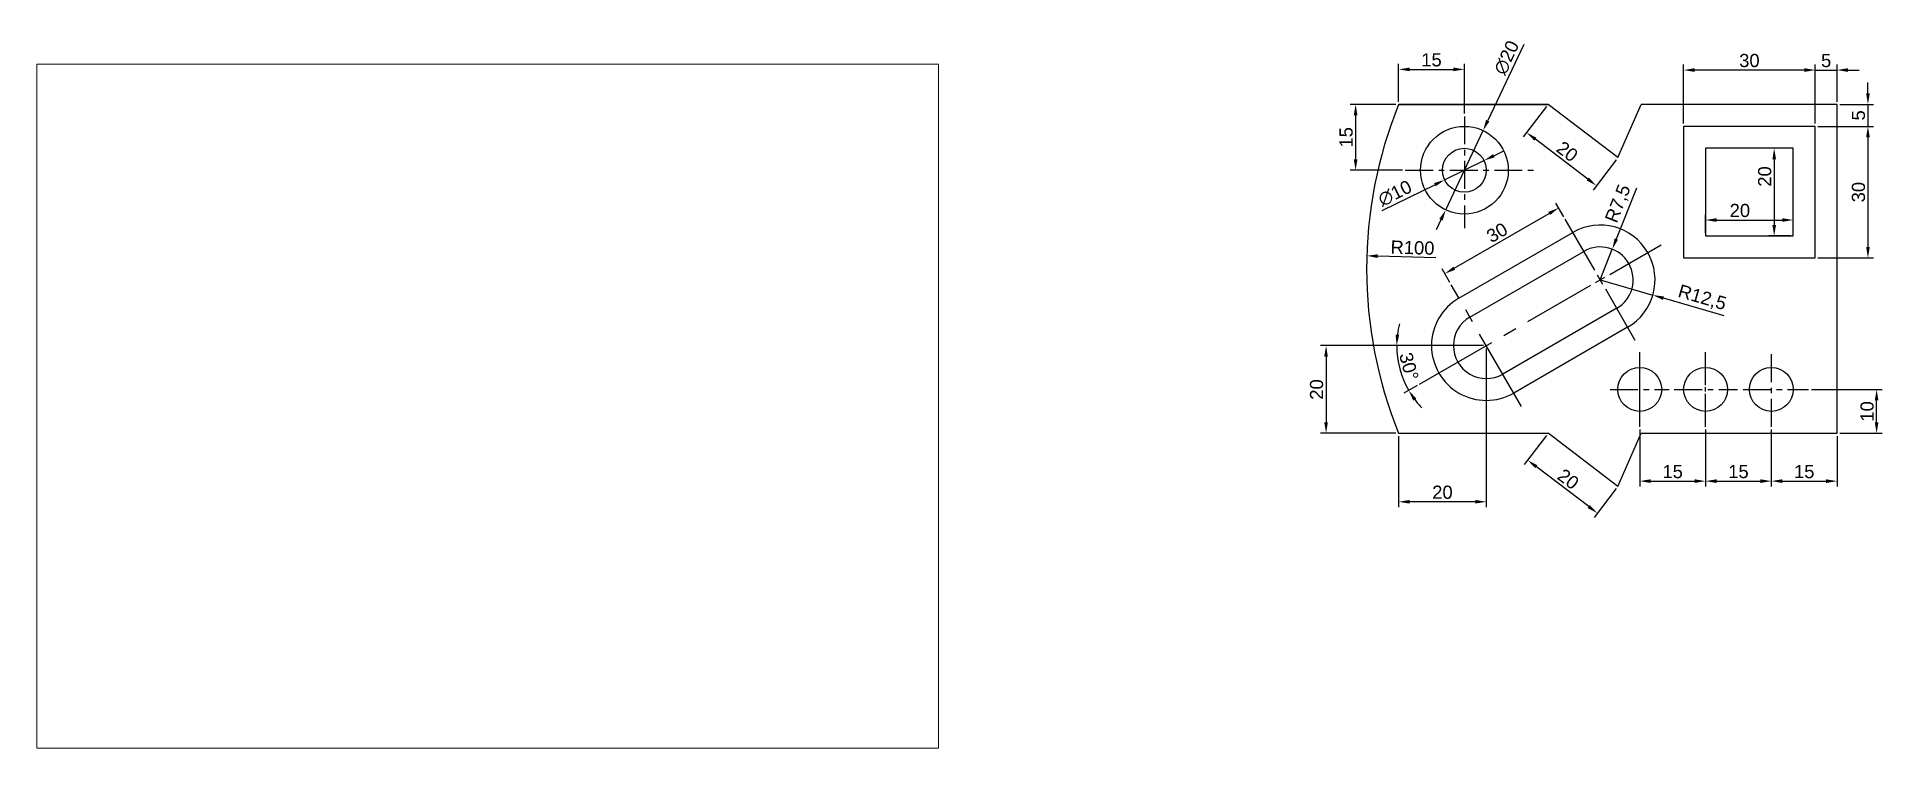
# Paper-space layout 'Layout2' of a CAD drawing. Header units: millimetres. Extents: x 26 to 446, y 20 to 182.
import ezdxf

# ---------------------------------------------------------------- set-up
doc = ezdxf.new("R2010")
doc.units = ezdxf.units.MM
doc.linetypes.add('CENTER', pattern=[10.16, 6.35, -1.27, 1.27, -1.27])
doc.linetypes.add('CENTER2', pattern=[28.575, 19.05, -3.175, 3.175, -3.175])
doc.styles.get("Standard").update_dxf_attribs({"font": 'arial.ttf'})
doc.dimstyles.new('ISO-25', dxfattribs={"dimtxt": 3, "dimasz": 2.5, "dimexe": 1.25, "dimexo": 0.625, "dimtad": 1, "dimtxsty": 'Standard', "dimcen": 2.5, "dimclrt": 1, "dimadec": 0, "dimazin": 0, "dimtfac": 1, "dimtmove": 0, "dimatfit": 3, "dimfxl": 1, "dimtfillclr": 2, "dimarcsym": 0})

# ---------------------------------------------------------------- blocks, each defined once
blk = doc.blocks.new('*D5')
at = {"color": 0, "lineweight": -2, "transparency": 16777216}
for p, q in [((356.21, 110.66), (356.21, 74.42)), ((336.21, 90.66), (336.21, 74.42)), ((353.71, 75.67), (338.71, 75.67))]:
    blk.add_line(p, q, dxfattribs=at)
at = {"color": 0, "transparency": 16777216}
for points in [[(338.71, 76.09), (338.71, 75.26), (336.21, 75.67)], [(353.71, 76.09), (353.71, 75.26), (356.21, 75.67)]]:
    blk.add_solid(points, dxfattribs=at)
at = {"layer": 'Defpoints', "color": 0, "transparency": 16777216}
for p in [(356.21, 111.28), (336.21, 91.28), (336.21, 75.67)]:
    blk.add_point(p, dxfattribs=at)
at = {"color": 1, "transparency": 16777216, "insert": (346.21, 77.83), "char_height": 3, "attachment_point": 5}
blk.add_mtext('20', dxfattribs=at)
blk = doc.blocks.new('*D6')
at = {"color": 0, "lineweight": -2, "transparency": 16777216}
for p, q in [((355.59, 111.28), (318.43, 111.28)), ((319.68, 108.78), (319.68, 93.78)), ((335.59, 91.28), (318.43, 91.28))]:
    blk.add_line(p, q, dxfattribs=at)
at = {"color": 0, "transparency": 16777216}
for points in [[(319.26, 108.78), (320.09, 108.78), (319.68, 111.28)], [(319.26, 93.78), (320.09, 93.78), (319.68, 91.28)]]:
    blk.add_solid(points, dxfattribs=at)
at = {"layer": 'Defpoints', "color": 0, "transparency": 16777216}
for p in [(356.21, 111.28), (319.68, 91.28), (336.21, 91.28)]:
    blk.add_point(p, dxfattribs=at)
at = {"color": 1, "transparency": 16777216, "insert": (317.52, 101.28), "char_height": 3, "attachment_point": 5, "rotation": 90}
blk.add_mtext('20', dxfattribs=at)
blk = doc.blocks.new('*D7')
at = {"color": 0, "lineweight": -2, "transparency": 16777216}
for p, q in [((369.91, 90.79), (364.88, 84.17)), ((379.57, 74.57), (367.63, 83.65)), ((385.83, 78.68), (380.8, 72.07))]:
    blk.add_line(p, q, dxfattribs=at)
at = {"color": 0, "transparency": 16777216}
for points in [[(367.88, 83.98), (367.38, 83.32), (365.64, 85.16)], [(379.82, 74.91), (379.32, 74.24), (381.56, 73.06)]]:
    blk.add_solid(points, dxfattribs=at)
at = {"layer": 'Defpoints', "color": 0, "transparency": 16777216}
for p in [(370.29, 91.28), (365.64, 85.16), (386.21, 79.18)]:
    blk.add_point(p, dxfattribs=at)
at = {"color": 1, "transparency": 16777216, "insert": (374.9, 80.83), "char_height": 3, "attachment_point": 5, "rotation": 322.7632}
blk.add_mtext('20', dxfattribs=at)
blk = doc.blocks.new('*D3')
at = {"color": 0, "lineweight": -2, "transparency": 16777216}
for p, q in [((391.21, 92.16), (391.21, 79.13)), ((406.21, 92.16), (406.21, 79.13)), ((393.71, 80.38), (403.71, 80.38))]:
    blk.add_line(p, q, dxfattribs=at)
at = {"color": 0, "transparency": 16777216}
for points in [[(393.71, 80.8), (393.71, 79.96), (391.21, 80.38)], [(403.71, 80.8), (403.71, 79.96), (406.21, 80.38)]]:
    blk.add_solid(points, dxfattribs=at)
at = {"layer": 'Defpoints', "color": 0, "transparency": 16777216}
for p in [(391.21, 92.78), (406.21, 92.78), (406.21, 80.38)]:
    blk.add_point(p, dxfattribs=at)
at = {"color": 1, "transparency": 16777216, "insert": (398.71, 82.54), "char_height": 3, "attachment_point": 5}
blk.add_mtext('15', dxfattribs=at)
blk = doc.blocks.new('*D4')
at = {"color": 0, "lineweight": -2, "transparency": 16777216}
for p, q in [((406.21, 92.16), (406.21, 79.13)), ((421.21, 92.16), (421.21, 79.13)), ((408.71, 80.38), (418.71, 80.38))]:
    blk.add_line(p, q, dxfattribs=at)
at = {"color": 0, "transparency": 16777216}
for points in [[(408.71, 80.8), (408.71, 79.96), (406.21, 80.38)], [(418.71, 80.8), (418.71, 79.96), (421.21, 80.38)]]:
    blk.add_solid(points, dxfattribs=at)
at = {"layer": 'Defpoints', "color": 0, "transparency": 16777216}
for p in [(406.21, 92.78), (421.21, 92.78), (421.21, 80.38)]:
    blk.add_point(p, dxfattribs=at)
at = {"color": 1, "transparency": 16777216, "insert": (413.71, 82.54), "char_height": 3, "attachment_point": 5}
blk.add_mtext('15', dxfattribs=at)
blk = doc.blocks.new('*D8')
at = {"color": 0, "lineweight": -2, "transparency": 16777216}
for p, q in [((421.21, 92.16), (421.21, 79.13)), ((436.21, 90.66), (436.21, 79.13)), ((423.71, 80.38), (433.71, 80.38))]:
    blk.add_line(p, q, dxfattribs=at)
at = {"color": 0, "transparency": 16777216}
for points in [[(423.71, 80.8), (423.71, 79.96), (421.21, 80.38)], [(433.71, 80.8), (433.71, 79.96), (436.21, 80.38)]]:
    blk.add_solid(points, dxfattribs=at)
at = {"layer": 'Defpoints', "color": 0, "transparency": 16777216}
for p in [(421.21, 92.78), (436.21, 91.28), (436.21, 80.38)]:
    blk.add_point(p, dxfattribs=at)
at = {"color": 1, "transparency": 16777216, "insert": (428.71, 82.54), "char_height": 3, "attachment_point": 5}
blk.add_mtext('15', dxfattribs=at)
blk = doc.blocks.new('*D9')
at = {"color": 0, "lineweight": -2, "transparency": 16777216}
for p, q in [((430.34, 101.28), (446.47, 101.28)), ((445.22, 93.78), (445.22, 98.78)), ((436.84, 91.28), (446.47, 91.28))]:
    blk.add_line(p, q, dxfattribs=at)
at = {"color": 0, "transparency": 16777216}
for points in [[(444.8, 98.78), (445.63, 98.78), (445.22, 101.28)], [(444.8, 93.78), (445.63, 93.78), (445.22, 91.28)]]:
    blk.add_solid(points, dxfattribs=at)
at = {"layer": 'Defpoints', "color": 0, "transparency": 16777216}
for p in [(429.71, 101.28), (445.22, 101.28), (436.21, 91.28)]:
    blk.add_point(p, dxfattribs=at)
at = {"color": 1, "transparency": 16777216, "insert": (443.06, 96.28), "char_height": 3, "attachment_point": 5, "rotation": 90}
blk.add_mtext('10', dxfattribs=at)
blk = doc.blocks.new('*U2')
at = {"color": 0, "linetype": 'CENTER2', "transparency": 16777216}
for p, q in [((0, 2.5), (0, 16)), ((-47.61, 0), (-2.5, 0)), ((2.5, 0), (16, 0)), ((0, -16), (0, -2.5))]:
    blk.add_line(p, q, dxfattribs=at)
at = {"color": 0, "linetype": 'Continuous', "transparency": 16777216}
for p, q in [((-1.25, 0), (1.25, 0)), ((0, -1.25), (0, 1.25))]:
    blk.add_line(p, q, dxfattribs=at)
blk = doc.blocks.new('*D10')
at = {"color": 0, "lineweight": -2, "transparency": 16777216}
for p, q in [((373.88, 140.68), (372.1, 143.77)), ((348.91, 128.93), (370.56, 141.43)), ((347.9, 125.68), (346.12, 128.77))]:
    blk.add_line(p, q, dxfattribs=at)
at = {"color": 0, "transparency": 16777216}
for points in [[(370.35, 141.79), (370.77, 141.07), (372.72, 142.68)], [(348.7, 129.29), (349.12, 128.57), (346.74, 127.68)]]:
    blk.add_solid(points, dxfattribs=at)
at = {"layer": 'Defpoints', "color": 0, "transparency": 16777216}
for p in [(372.72, 142.68), (374.19, 140.14), (348.21, 125.14)]:
    blk.add_point(p, dxfattribs=at)
at = {"color": 1, "transparency": 16777216, "insert": (358.66, 137.05), "char_height": 3, "attachment_point": 5, "rotation": 30}
blk.add_mtext('30', dxfattribs=at)
blk = doc.blocks.new('*D11')
at = {"color": 0, "lineweight": -2, "transparency": 16777216}
for p, q in [((390.43, 147.18), (385.86, 135.59)), ((382.19, 126.28), (384.94, 133.26))]:
    blk.add_line(p, q, dxfattribs=at)
at = {"color": 0, "transparency": 16777216}
blk.add_solid([(385.47, 135.74), (386.25, 135.43), (384.94, 133.26)], dxfattribs=at)
at = {"layer": 'Defpoints', "color": 0, "transparency": 16777216}
for p in [(384.94, 133.26), (382.19, 126.28)]:
    blk.add_point(p, dxfattribs=at)
at = {"color": 1, "transparency": 16777216, "insert": (386.42, 143.6), "char_height": 3, "attachment_point": 5, "rotation": 68.4802}
blk.add_mtext('R7,5', dxfattribs=at)
blk = doc.blocks.new('*D12')
at = {"color": 0, "lineweight": -2, "transparency": 16777216}
for p, q in [((382.19, 126.28), (394.2, 122.8)), ((410.46, 118.08), (396.6, 122.1))]:
    blk.add_line(p, q, dxfattribs=at)
at = {"color": 0, "transparency": 16777216}
blk.add_solid([(396.72, 122.5), (396.48, 121.7), (394.2, 122.8)], dxfattribs=at)
at = {"layer": 'Defpoints', "color": 0, "transparency": 16777216}
for p in [(382.19, 126.28), (394.2, 122.8)]:
    blk.add_point(p, dxfattribs=at)
at = {"color": 1, "transparency": 16777216, "insert": (405.41, 122.07), "char_height": 3, "attachment_point": 5, "rotation": 343.8181}
blk.add_mtext('R12,5', dxfattribs=at)
blk = doc.blocks.new('*D13')
at = {"color": 0, "lineweight": -2, "transparency": 16777216}
for p, q in [((406.21, 136.91), (406.21, 141.17)), ((408.71, 139.92), (423.71, 139.92)), ((426.21, 136.91), (426.21, 141.17))]:
    blk.add_line(p, q, dxfattribs=at)
at = {"color": 0, "transparency": 16777216}
for points in [[(408.71, 140.34), (408.71, 139.51), (406.21, 139.92)], [(423.71, 140.34), (423.71, 139.51), (426.21, 139.92)]]:
    blk.add_solid(points, dxfattribs=at)
at = {"layer": 'Defpoints', "color": 0, "transparency": 16777216}
for p in [(426.21, 139.92), (406.21, 136.28), (426.21, 136.28)]:
    blk.add_point(p, dxfattribs=at)
at = {"color": 1, "transparency": 16777216, "insert": (414.04, 142.08), "char_height": 3, "attachment_point": 5}
blk.add_mtext('20', dxfattribs=at)
blk = doc.blocks.new('*D14')
at = {"color": 0, "lineweight": -2, "transparency": 16777216}
for p, q in [((425.59, 156.28), (420.61, 156.28)), ((421.86, 153.78), (421.86, 138.78)), ((425.59, 136.28), (420.61, 136.28))]:
    blk.add_line(p, q, dxfattribs=at)
at = {"color": 0, "transparency": 16777216}
for points in [[(421.45, 153.78), (422.28, 153.78), (421.86, 156.28)], [(421.45, 138.78), (422.28, 138.78), (421.86, 136.28)]]:
    blk.add_solid(points, dxfattribs=at)
at = {"layer": 'Defpoints', "color": 0, "transparency": 16777216}
for p in [(426.21, 156.28), (421.86, 136.28), (426.21, 136.28)]:
    blk.add_point(p, dxfattribs=at)
at = {"color": 1, "transparency": 16777216, "insert": (419.71, 149.85), "char_height": 3, "attachment_point": 5, "rotation": 90}
blk.add_mtext('20', dxfattribs=at)
blk = doc.blocks.new('*D15')
at = {"color": 0, "lineweight": -2, "transparency": 16777216}
for p, q in [((428.71, 174.12), (426.21, 174.12)), ((431.21, 161.91), (431.21, 175.37)), ((431.21, 174.12), (436.21, 174.12)), ((436.21, 166.91), (436.21, 175.37)), ((438.71, 174.12), (441.21, 174.12))]:
    blk.add_line(p, q, dxfattribs=at)
at = {"color": 0, "transparency": 16777216}
for points in [[(428.71, 174.54), (428.71, 173.7), (431.21, 174.12)], [(438.71, 174.54), (438.71, 173.7), (436.21, 174.12)]]:
    blk.add_solid(points, dxfattribs=at)
at = {"layer": 'Defpoints', "color": 0, "transparency": 16777216}
for p in [(436.21, 174.12), (436.21, 166.28), (431.21, 161.28)]:
    blk.add_point(p, dxfattribs=at)
at = {"color": 1, "transparency": 16777216, "insert": (433.71, 176.27), "char_height": 3, "attachment_point": 5}
blk.add_mtext('5', dxfattribs=at)
blk = doc.blocks.new('*D16')
at = {"color": 0, "lineweight": -2, "transparency": 16777216}
for p, q in [((443.24, 168.78), (443.24, 171.28)), ((436.84, 166.28), (444.49, 166.28)), ((443.24, 166.28), (443.24, 161.28)), ((431.84, 161.28), (444.49, 161.28)), ((443.24, 158.78), (443.24, 156.28))]:
    blk.add_line(p, q, dxfattribs=at)
at = {"color": 0, "transparency": 16777216}
for points in [[(442.83, 168.78), (443.66, 168.78), (443.24, 166.28)], [(442.83, 158.78), (443.66, 158.78), (443.24, 161.28)]]:
    blk.add_solid(points, dxfattribs=at)
at = {"layer": 'Defpoints', "color": 0, "transparency": 16777216}
for p in [(436.21, 166.28), (431.21, 161.28), (443.24, 161.28)]:
    blk.add_point(p, dxfattribs=at)
at = {"color": 1, "transparency": 16777216, "insert": (441.09, 163.78), "char_height": 3, "attachment_point": 5, "rotation": 90}
blk.add_mtext('5', dxfattribs=at)
blk = doc.blocks.new('*D17')
at = {"color": 0, "lineweight": -2, "transparency": 16777216}
for p, q in [((431.84, 161.28), (444.49, 161.28)), ((443.24, 158.78), (443.24, 133.78)), ((431.84, 131.28), (444.49, 131.28))]:
    blk.add_line(p, q, dxfattribs=at)
at = {"color": 0, "transparency": 16777216}
for points in [[(442.83, 158.78), (443.66, 158.78), (443.24, 161.28)], [(442.83, 133.78), (443.66, 133.78), (443.24, 131.28)]]:
    blk.add_solid(points, dxfattribs=at)
at = {"layer": 'Defpoints', "color": 0, "transparency": 16777216}
for p in [(431.21, 161.28), (431.21, 131.28), (443.24, 131.28)]:
    blk.add_point(p, dxfattribs=at)
at = {"color": 1, "transparency": 16777216, "insert": (441.09, 146.28), "char_height": 3, "attachment_point": 5, "rotation": 90}
blk.add_mtext('30', dxfattribs=at)
blk = doc.blocks.new('*D18')
at = {"color": 0, "lineweight": -2, "transparency": 16777216}
for p, q in [((401.21, 161.91), (401.21, 175.37)), ((428.71, 174.12), (403.71, 174.12)), ((431.21, 161.91), (431.21, 175.37))]:
    blk.add_line(p, q, dxfattribs=at)
at = {"color": 0, "transparency": 16777216}
for points in [[(403.71, 174.54), (403.71, 173.7), (401.21, 174.12)], [(428.71, 174.54), (428.71, 173.7), (431.21, 174.12)]]:
    blk.add_solid(points, dxfattribs=at)
at = {"layer": 'Defpoints', "color": 0, "transparency": 16777216}
for p in [(401.21, 174.12), (401.21, 161.28), (431.21, 161.28)]:
    blk.add_point(p, dxfattribs=at)
at = {"color": 1, "transparency": 16777216, "insert": (416.21, 176.28), "char_height": 3, "attachment_point": 5}
blk.add_mtext('30', dxfattribs=at)
blk = doc.blocks.new('*D19')
at = {"color": 0, "lineweight": -2, "transparency": 16777216}
for p, q in [((369.91, 165.79), (364.65, 158.87)), ((379.34, 149.27), (367.4, 158.35)), ((385.83, 153.68), (380.57, 146.76))]:
    blk.add_line(p, q, dxfattribs=at)
at = {"color": 0, "transparency": 16777216}
for points in [[(367.65, 158.68), (367.15, 158.02), (365.41, 159.86)], [(379.59, 149.6), (379.09, 148.94), (381.33, 147.76)]]:
    blk.add_solid(points, dxfattribs=at)
at = {"layer": 'Defpoints', "color": 0, "transparency": 16777216}
for p in [(370.29, 166.28), (365.41, 159.86), (386.21, 154.18)]:
    blk.add_point(p, dxfattribs=at)
at = {"color": 1, "transparency": 16777216, "insert": (374.67, 155.53), "char_height": 3, "attachment_point": 5, "rotation": 322.7632}
blk.add_mtext('20', dxfattribs=at)
blk = doc.blocks.new('*D20')
at = {"color": 0, "lineweight": -2, "transparency": 16777216}
for p, q in [((336.21, 166.91), (336.21, 175.52)), ((338.71, 174.27), (348.71, 174.27)), ((351.21, 164.19), (351.21, 175.52))]:
    blk.add_line(p, q, dxfattribs=at)
at = {"color": 0, "transparency": 16777216}
for points in [[(338.71, 174.69), (338.71, 173.86), (336.21, 174.27)], [(348.71, 174.69), (348.71, 173.86), (351.21, 174.27)]]:
    blk.add_solid(points, dxfattribs=at)
at = {"layer": 'Defpoints', "color": 0, "transparency": 16777216}
for p in [(351.21, 174.27), (336.21, 166.28), (351.21, 163.56)]:
    blk.add_point(p, dxfattribs=at)
at = {"color": 1, "transparency": 16777216, "insert": (343.71, 176.43), "char_height": 3, "attachment_point": 5}
blk.add_mtext('15', dxfattribs=at)
blk = doc.blocks.new('*D21')
at = {"color": 0, "lineweight": -2, "transparency": 16777216}
for p, q in [((335.59, 166.28), (325.16, 166.28)), ((326.41, 163.78), (326.41, 153.78)), ((337.12, 151.28), (325.16, 151.28))]:
    blk.add_line(p, q, dxfattribs=at)
at = {"color": 0, "transparency": 16777216}
for points in [[(325.99, 163.78), (326.83, 163.78), (326.41, 166.28)], [(325.99, 153.78), (326.83, 153.78), (326.41, 151.28)]]:
    blk.add_solid(points, dxfattribs=at)
at = {"layer": 'Defpoints', "color": 0, "transparency": 16777216}
for p in [(336.21, 166.28), (326.41, 151.28), (337.74, 151.28)]:
    blk.add_point(p, dxfattribs=at)
at = {"color": 1, "transparency": 16777216, "insert": (324.25, 158.78), "char_height": 3, "attachment_point": 5, "rotation": 90}
blk.add_mtext('15', dxfattribs=at)
blk = doc.blocks.new('*D22')
at = {"color": 0, "lineweight": -2, "transparency": 16777216}
for p, q in [((364.74, 179.96), (356.55, 162.59)), ((346.95, 142.24), (355.48, 160.33)), ((345.88, 139.98), (344.81, 137.72))]:
    blk.add_line(p, q, dxfattribs=at)
at = {"color": 0, "transparency": 16777216}
for points in [[(356.17, 162.77), (356.92, 162.41), (355.48, 160.33)], [(345.5, 140.16), (346.26, 139.8), (346.95, 142.24)]]:
    blk.add_solid(points, dxfattribs=at)
at = {"layer": 'Defpoints', "color": 0, "transparency": 16777216}
for p in [(355.48, 160.33), (346.95, 142.24)]:
    blk.add_point(p, dxfattribs=at)
at = {"color": 1, "transparency": 16777216, "insert": (360.84, 176.94), "char_height": 3, "attachment_point": 5, "rotation": 64.747}
blk.add_mtext('∅20', dxfattribs=at)
blk = doc.blocks.new('*D23')
at = {"color": 0, "lineweight": -2, "transparency": 16777216}
for p, q in [((357.94, 154.59), (360.19, 155.69)), ((355.7, 153.49), (346.73, 149.08)), ((332.43, 142.06), (344.48, 147.98))]:
    blk.add_line(p, q, dxfattribs=at)
at = {"color": 0, "transparency": 16777216}
for points in [[(357.76, 154.96), (358.13, 154.22), (355.7, 153.49)], [(344.3, 148.35), (344.66, 147.6), (346.73, 149.08)]]:
    blk.add_solid(points, dxfattribs=at)
at = {"layer": 'Defpoints', "color": 0, "transparency": 16777216}
for p in [(355.7, 153.49), (346.73, 149.08)]:
    blk.add_point(p, dxfattribs=at)
at = {"color": 1, "transparency": 16777216, "insert": (335.39, 146.01), "char_height": 3, "attachment_point": 5, "rotation": 26.1595}
blk.add_mtext('∅10', dxfattribs=at)
blk = doc.blocks.new('*D24')
at = {"color": 0, "lineweight": -2, "transparency": 16777216}
blk.add_line((344.69, 131.29), (331.46, 131.69), dxfattribs=at)
at = {"color": 0, "transparency": 16777216}
blk.add_solid([(331.47, 132.1), (331.45, 131.27), (328.96, 131.76)], dxfattribs=at)
at = {"layer": 'Defpoints', "color": 0, "transparency": 16777216}
for p in [(328.96, 131.76), (428.92, 128.78)]:
    blk.add_point(p, dxfattribs=at)
at = {"color": 1, "transparency": 16777216, "insert": (339.39, 133.61), "char_height": 3, "attachment_point": 5, "rotation": 358.2939}
blk.add_mtext('R100', dxfattribs=at)
blk = doc.blocks.new('*D25')
at = {"color": 0, "lineweight": -2, "transparency": 16777216}
for p, q in [((355.59, 111.28), (334.53, 111.28)), ((340.42, 102.16), (337.44, 100.44))]:
    blk.add_line(p, q, dxfattribs=at)
for start, end in [(165.9683, 172.9842), (180, 210), (217.0158, 224.0317)]:
    blk.add_arc((356.21, 111.28), 20.43, start, end, dxfattribs=at)
at = {"color": 0, "transparency": 16777216}
for points in [[(336.35, 113.75), (335.52, 113.8), (335.78, 111.28)], [(339.55, 98.75), (340.25, 99.21), (338.52, 101.07)]]:
    blk.add_solid(points, dxfattribs=at)
at = {"layer": 'Defpoints', "color": 0, "transparency": 16777216}
for p in [(380.03, 125.03), (356.21, 111.28), (367.72, 111.28), (336.09, 107.74), (340.96, 102.48)]:
    blk.add_point(p, dxfattribs=at)
at = {"color": 1, "transparency": 16777216, "insert": (338.56, 106.55), "char_height": 3, "attachment_point": 5, "rotation": 285}
blk.add_mtext('30°', dxfattribs=at)

psp = doc.layouts.new('Layout2')

# ---------------------------------------------------------------- linework, layer by layer
for p, q in [((336.213, 166.284), (370.29, 166.284)), ((386.213, 154.181), (370.29, 166.284)), ((386.213, 154.181), (391.544, 166.284)), ((349.963, 122.109), (375.944, 137.109)), ((352.463, 117.779), (378.444, 132.779)), ((385.944, 119.788), (359.963, 104.788)), ((388.444, 115.458), (362.463, 100.458)), ((386.213, 79.181), (370.29, 91.284)), ((386.213, 79.181), (391.544, 91.284))]:
    psp.add_line(p, q)
at = {"color": 4, "linetype": 'CENTER'}
for p, q in [((351.213, 163.561), (351.213, 138.086)), ((337.741, 151.284), (368.124, 151.284)), ((421.213, 92.784), (421.213, 109.784)), ((384.442, 101.284), (397.924, 101.284)), ((399.076, 101.284), (413.517, 101.284)), ((414.772, 101.284), (429.713, 101.284))]:
    psp.add_line(p, q, dxfattribs=at)
at = {"color": 4, "linetype": 'CENTER2'}
for p, q in [((364.213, 97.427), (348.213, 125.14)), ((391.213, 92.798), (391.213, 109.784)), ((406.213, 102.284), (406.213, 109.784))]:
    psp.add_line(p, q, dxfattribs=at)
at = {"linetype": 'CENTER2'}
for p, q in [((397.713, 101.284), (397.924, 101.284)), ((399.076, 101.284), (399.713, 101.284)), ((406.213, 92.784), (406.213, 100.284))]:
    psp.add_line(p, q, dxfattribs=at)
at = {"linetype": 'Continuous'}
psp.add_line((406.213, 100.784), (406.213, 101.784), dxfattribs=at)
for points in [[(370.29, 166.284), (336.213, 166.284)], [(391.544, 91.284), (436.213, 91.284), (436.213, 166.284), (391.544, 166.284)], [(336.213, 91.284), (370.29, 91.284)]]:
    psp.add_lwpolyline(points)
for points in [[(431.213, 161.284), (401.213, 161.284), (401.213, 131.284), (431.213, 131.284)], [(426.213, 156.284), (406.213, 156.284), (406.213, 136.284), (426.213, 136.284)]]:
    psp.add_lwpolyline(points, close=True)
for centre, radius in [((351.213, 151.284), 10), ((351.213, 151.284), 5), ((391.213, 101.284), 5), ((406.213, 101.284), 5), ((421.213, 101.284), 5)]:
    psp.add_circle(centre, radius)
for centre, radius, start, end in [((428.915, 128.784), 100, 157.97569, 202.02431), ((382.194, 126.284), 12.5, 300, 120), ((382.194, 126.284), 7.5, 300, 120), ((356.213, 111.284), 12.5, 120, 300), ((356.213, 111.284), 7.5, 120, 300)]:
    psp.add_arc(centre, radius, start, end)

# ---------------------------------------------------------------- block references
at = {"color": 4, "linetype": 'CENTER2', "rotation": 29.99999999999999}
psp.add_blockref('*U2', (382.194, 126.284), dxfattribs=at)

# ---------------------------------------------------------------- dimensions: what is measured, and where the dimension line sits
for p1, p2, picture, middle in [((346.947, 142.239), (355.479, 160.328), '*D22', (362.862, 175.979)), ((355.701, 153.488), (346.725, 149.079), '*D23', (336.376, 143.996))]:
    dim = psp.add_diameter_dim_2p(p1=p1, p2=p2, dimstyle='ISO-25')
    dim.commit()
    dim.dimension.update_dxf_attribs({"geometry": picture, "text_midpoint": middle, "dimtype": 163})
for base, p1, p2, picture, middle in [((351.213, 174.274), (336.213, 166.284), (351.213, 163.561), '*D20', (343.713, 176.431)), ((401.213, 174.12), (431.213, 161.284), (401.213, 161.284), '*D18', (416.213, 176.278)), ((436.213, 174.12), (431.213, 161.284), (436.213, 166.284), '*D15', (433.713, 176.271)), ((336.213, 75.672), (356.213, 111.284), (336.213, 91.284), '*D5', (346.213, 77.829)), ((406.213, 80.378), (391.213, 92.784), (406.213, 92.784), '*D3', (398.713, 82.535))]:
    dim = psp.add_linear_dim(base=base, p1=p1, p2=p2, dimstyle='ISO-25')
    dim.commit()
    dim.dimension.update_dxf_attribs({"geometry": picture, "text_midpoint": middle})
for base, p1, p2, picture, middle in [((443.244, 161.284), (436.213, 166.284), (431.213, 161.284), '*D16', (441.093, 163.784)), ((326.41, 151.284), (336.213, 166.284), (337.741, 151.284), '*D21', (324.253, 158.784)), ((443.244, 131.284), (431.213, 161.284), (431.213, 131.284), '*D17', (441.086, 146.284)), ((319.677, 91.284), (356.213, 111.284), (336.213, 91.284), '*D6', (317.52, 101.284)), ((445.218, 101.284), (436.213, 91.284), (429.713, 101.284), '*D9', (443.061, 96.284))]:
    dim = psp.add_linear_dim(base=base, p1=p1, p2=p2, angle=90, dimstyle='ISO-25')
    dim.commit()
    dim.dimension.update_dxf_attribs({"geometry": picture, "text_midpoint": middle})
for p1, p2, distance, picture, middle in [((386.213, 154.181), (370.29, 166.284), 8.068, '*D19', (374.674, 155.526)), ((348.213, 125.14), (374.194, 140.14), 2.937, '*D10', (358.656, 137.052)), ((386.213, 79.181), (370.29, 91.284), 7.688, '*D7', (374.905, 80.829))]:
    dim = psp.add_aligned_dim(p1=p1, p2=p2, distance=distance, dimstyle='ISO-25')
    dim.commit()
    dim.dimension.update_dxf_attribs({"geometry": picture, "text_midpoint": middle})
dim = psp.add_linear_dim(base=(421.862, 136.284), p1=(426.213, 156.284), p2=(426.213, 136.284), angle=90, dimstyle='ISO-25')
dim.commit()
dim.dimension.update_dxf_attribs({"geometry": '*D14', "text_midpoint": (421.862, 149.846), "dimtype": 160})
for center, mpoint, picture, middle in [((382.194, 126.284), (384.945, 133.261), '*D11', (388.672, 142.714)), ((428.915, 128.784), (328.96, 131.761), '*D24', (339.325, 131.452))]:
    dim = psp.add_radius_dim(center=center, mpoint=mpoint, dimstyle='ISO-25')
    dim.commit()
    dim.dimension.update_dxf_attribs({"geometry": picture, "text_midpoint": middle, "dimtype": 164})
dim = psp.add_linear_dim(base=(426.213, 139.922), p1=(406.213, 136.284), p2=(426.213, 136.284), dimstyle='ISO-25')
dim.commit()
dim.dimension.update_dxf_attribs({"geometry": '*D13', "text_midpoint": (414.044, 139.922), "dimtype": 160})
dim = psp.add_radius_dim(center=(382.194, 126.284), mpoint=(394.198, 122.8), dimstyle='ISO-25')
dim.commit()
dim.dimension.update_dxf_attribs({"geometry": '*D12', "text_midpoint": (405.409, 122.075)})
dim = psp.add_angular_dim_2l(base=(336.094, 107.736), line1=((356.213, 111.284), (367.723, 111.284)), line2=((340.959, 102.477), (380.029, 125.034)), dimstyle='ISO-25')
dim.commit()
dim.dimension.update_dxf_attribs({"geometry": '*D25', "text_midpoint": (338.564, 106.554)})
for base, p1, p2, picture, middle in [((421.213, 80.378), (406.213, 92.784), (421.213, 92.784), '*D4', (413.713, 82.535)), ((436.213, 80.378), (421.213, 92.784), (436.213, 91.284), '*D8', (428.713, 82.535))]:
    dim = psp.add_linear_dim(base=base, p1=p1, p2=p2, dimstyle='ISO-25', override={"dimtmove": 1})
    dim.commit()
    dim.dimension.update_dxf_attribs({"geometry": picture, "text_midpoint": middle})

# ---------------------------------------------------------------- viewports
at = {"layer": '0'}
psp.add_viewport(center=(128.5, 97.5), size=(205.6, 156), view_center_point=(210, 148.5), view_height=321.43218, dxfattribs=at)

doc.saveas('drawing.dxf')
